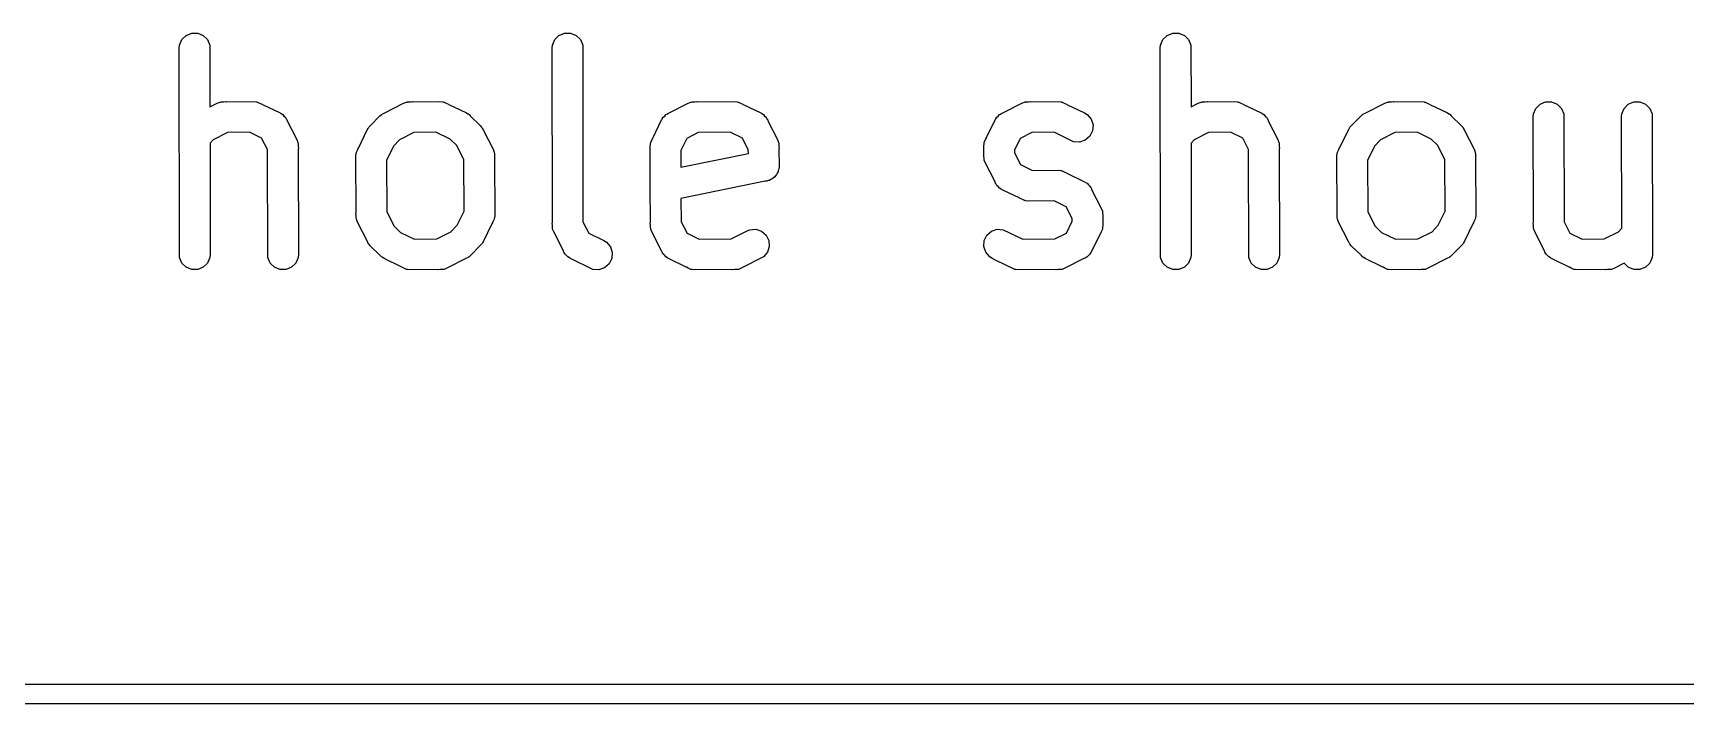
# Model space of a CAD drawing. Extents: x 458 to 823, y -223 to -121.
# Drawn here: x 519.22 to 527.24, y -124.05 to -120.8 of the extents above; entities that cross this region are included whole.
import ezdxf

# ---------------------------------------------------------------- set-up
doc = ezdxf.new("R2010")
doc.units = 0
doc.layers.add('BLACK', color=7, linetype='CONTINUOUS')

msp = doc.modelspace()

# ---------------------------------------------------------------- linework, layer by layer
at = {"layer": 'BLACK', "linetype": 'CONTINUOUS'}
for p, q in [((519.941086, -120.828151), (519.961778, -120.807459)), ((519.961778, -120.807459), (519.988814, -120.79626)), ((519.988814, -120.79626), (520.018078, -120.79626)), ((520.018078, -120.79626), (520.045114, -120.807459)), ((520.045114, -120.807459), (520.065806, -120.828151)), ((521.75061, -120.828151), (521.771302, -120.807459)), ((521.771302, -120.807459), (521.798338, -120.79626)), ((521.798338, -120.79626), (521.827602, -120.79626)), ((521.827602, -120.79626), (521.854638, -120.807459)), ((521.854638, -120.807459), (521.87533, -120.828151)), ((524.702992, -120.828151), (524.723684, -120.807459)), ((524.723684, -120.807459), (524.75072, -120.79626)), ((524.75072, -120.79626), (524.779984, -120.79626)), ((524.779984, -120.79626), (524.80702, -120.807459)), ((524.80702, -120.807459), (524.827712, -120.828151)), ((519.928446, -120.869819), (519.929887, -120.855187)), ((519.929887, -121.884451), (519.928446, -120.869819)), ((519.929887, -120.855187), (519.941086, -120.828151)), ((520.065806, -120.828151), (520.077005, -120.855187)), ((520.077005, -120.855187), (520.077429, -121.154264)), ((521.73797, -120.869819), (521.739411, -120.855187)), ((521.739367, -121.715155), (521.73797, -120.869819)), ((521.739411, -120.855187), (521.75061, -120.828151)), ((521.87533, -120.828151), (521.886529, -120.855187)), ((521.886529, -120.855187), (521.887944, -121.711512)), ((524.690352, -120.869819), (524.691793, -120.855187)), ((524.691793, -121.884451), (524.690352, -120.869819)), ((524.691793, -120.855187), (524.702992, -120.828151)), ((524.827712, -120.828151), (524.838911, -120.855187)), ((524.838911, -120.855187), (524.839335, -121.154264)), ((520.077429, -121.154264), (520.112762, -121.13607)), ((520.112762, -121.13607), (520.126493, -121.130815)), ((520.126493, -121.130815), (520.129182, -121.130623)), ((520.129182, -121.130623), (520.131671, -121.129593)), ((520.131671, -121.129593), (520.145468, -121.129466)), ((520.145468, -121.129466), (520.155683, -121.128741)), ((520.155683, -121.128741), (520.157529, -121.129356)), ((520.157529, -121.129356), (520.28916, -121.128152)), ((520.28916, -121.128152), (520.303792, -121.129593)), ((520.303792, -121.129593), (520.306281, -121.130624)), ((520.306281, -121.130624), (520.308969, -121.130815)), ((520.308969, -121.130815), (520.321962, -121.137119)), ((520.321962, -121.137119), (520.330828, -121.140792)), ((520.330828, -121.140792), (520.33205, -121.142014)), ((520.33205, -121.142014), (520.417939, -121.183689)), ((520.922969, -121.184761), (521.017524, -121.13607)), ((521.017524, -121.13607), (521.031255, -121.130815)), ((521.031255, -121.130815), (521.033944, -121.130623)), ((521.033944, -121.130623), (521.036433, -121.129593)), ((521.036433, -121.129593), (521.05023, -121.129466)), ((521.05023, -121.129466), (521.060445, -121.128741)), ((521.060445, -121.128741), (521.062291, -121.129356)), ((521.062291, -121.129356), (521.193922, -121.128152)), ((521.193922, -121.128152), (521.208554, -121.129593)), ((521.208554, -121.129593), (521.211043, -121.130624)), ((521.211043, -121.130624), (521.213731, -121.130815)), ((521.213731, -121.130815), (521.226724, -121.137119)), ((521.226724, -121.137119), (521.23559, -121.140792)), ((521.23559, -121.140792), (521.236812, -121.142014)), ((521.236812, -121.142014), (521.322701, -121.183689)), ((522.307092, -121.183129), (522.398477, -121.13607)), ((522.398477, -121.13607), (522.412208, -121.130815)), ((522.412208, -121.130815), (522.414897, -121.130623)), ((522.414897, -121.130623), (522.417386, -121.129593)), ((522.417386, -121.129593), (522.430725, -121.129499)), ((522.430725, -121.129499), (522.441398, -121.128741)), ((522.441398, -121.128741), (522.443405, -121.12941)), ((522.443405, -121.12941), (522.622494, -121.128152)), ((522.622494, -121.128152), (522.637126, -121.129593)), ((522.637126, -121.129593), (522.639615, -121.130624)), ((522.639615, -121.130624), (522.642303, -121.130815)), ((522.642303, -121.130815), (522.655296, -121.137119)), ((522.655296, -121.137119), (522.664162, -121.140792)), ((522.664162, -121.140792), (522.665384, -121.142014)), ((522.665384, -121.142014), (522.751273, -121.183689)), ((523.92614, -121.183129), (524.017525, -121.13607)), ((524.017525, -121.13607), (524.031256, -121.130815)), ((524.031256, -121.130815), (524.033945, -121.130623)), ((524.033945, -121.130623), (524.036434, -121.129593)), ((524.036434, -121.129593), (524.050231, -121.129466)), ((524.050231, -121.129466), (524.060446, -121.128741)), ((524.060446, -121.128741), (524.062292, -121.129356)), ((524.062292, -121.129356), (524.193923, -121.128152)), ((524.193923, -121.128152), (524.208555, -121.129593)), ((524.208555, -121.129593), (524.211044, -121.130624)), ((524.211044, -121.130624), (524.213732, -121.130815)), ((524.213732, -121.130815), (524.226725, -121.137119)), ((524.226725, -121.137119), (524.235591, -121.140792)), ((524.235591, -121.140792), (524.236813, -121.142014)), ((524.236813, -121.142014), (524.322702, -121.183689)), ((524.839335, -121.154264), (524.874668, -121.13607)), ((524.874668, -121.13607), (524.888399, -121.130815)), ((524.888399, -121.130815), (524.891088, -121.130623)), ((524.891088, -121.130623), (524.893577, -121.129593)), ((524.893577, -121.129593), (524.907374, -121.129466)), ((524.907374, -121.129466), (524.917589, -121.128741)), ((524.917589, -121.128741), (524.919435, -121.129356)), ((524.919435, -121.129356), (525.051066, -121.128152)), ((525.051066, -121.128152), (525.065698, -121.129593)), ((525.065698, -121.129593), (525.068187, -121.130624)), ((525.068187, -121.130624), (525.070875, -121.130815)), ((525.070875, -121.130815), (525.083868, -121.137119)), ((525.083868, -121.137119), (525.092734, -121.140792)), ((525.092734, -121.140792), (525.093956, -121.142014)), ((525.093956, -121.142014), (525.179845, -121.183689)), ((525.684875, -121.184761), (525.77943, -121.13607)), ((525.77943, -121.13607), (525.793161, -121.130815)), ((525.793161, -121.130815), (525.79585, -121.130623)), ((525.79585, -121.130623), (525.798339, -121.129593)), ((525.798339, -121.129593), (525.812136, -121.129466)), ((525.812136, -121.129466), (525.822351, -121.128741)), ((525.822351, -121.128741), (525.824197, -121.129356)), ((525.824197, -121.129356), (525.955828, -121.128152)), ((525.955828, -121.128152), (525.97046, -121.129593)), ((525.97046, -121.129593), (525.972949, -121.130624)), ((525.972949, -121.130624), (525.975637, -121.130815)), ((525.975637, -121.130815), (525.98863, -121.137119)), ((525.98863, -121.137119), (525.997496, -121.140792)), ((525.997496, -121.140792), (525.998718, -121.142014)), ((525.998718, -121.142014), (526.084607, -121.183689)), ((526.512516, -121.161484), (526.533208, -121.140792)), ((526.533208, -121.140792), (526.560244, -121.129593)), ((526.560244, -121.129593), (526.589508, -121.129593)), ((526.589508, -121.129593), (526.616544, -121.140792)), ((526.616544, -121.140792), (526.637236, -121.161484)), ((526.941087, -121.161484), (526.961779, -121.140792)), ((526.961779, -121.140792), (526.988815, -121.129593)), ((526.988815, -121.129593), (527.018079, -121.129593)), ((527.018079, -121.129593), (527.045115, -121.140792)), ((527.045115, -121.140792), (527.065807, -121.161484)), ((520.417939, -121.183689), (520.420386, -121.185229)), ((520.420386, -121.185229), (520.42154, -121.185614)), ((520.42154, -121.185614), (520.422976, -121.186859)), ((520.422976, -121.186859), (520.430382, -121.191521)), ((520.430382, -121.191521), (520.436543, -121.198625)), ((520.436543, -121.198625), (520.443648, -121.204787)), ((520.443648, -121.204787), (520.446222, -121.209786)), ((520.446222, -121.209786), (520.449555, -121.213629)), ((520.449555, -121.213629), (520.452039, -121.221083)), ((520.452039, -121.221083), (520.499099, -121.312468)), ((520.855452, -121.246773), (520.902794, -121.197738)), ((520.902794, -121.197738), (520.908543, -121.193019)), ((520.908543, -121.193019), (520.909843, -121.191521)), ((520.909843, -121.191521), (520.911256, -121.190793)), ((520.911256, -121.190793), (520.914159, -121.188411)), ((520.914159, -121.188411), (520.922969, -121.184761)), ((521.322701, -121.183689), (521.329, -121.187653)), ((521.329, -121.187653), (521.330828, -121.188411)), ((521.330828, -121.188411), (521.331998, -121.189541)), ((521.331998, -121.189541), (521.335144, -121.191521)), ((521.335144, -121.191521), (521.340776, -121.198015)), ((521.340776, -121.198015), (521.389812, -121.245357)), ((522.228023, -121.303118), (522.269698, -121.21723)), ((522.269698, -121.21723), (522.271238, -121.214782)), ((522.271238, -121.214782), (522.271623, -121.213629)), ((522.271623, -121.213629), (522.272868, -121.212192)), ((522.272868, -121.212192), (522.27753, -121.204787)), ((522.27753, -121.204787), (522.284634, -121.198625)), ((522.284634, -121.198625), (522.290796, -121.191521)), ((522.290796, -121.191521), (522.295795, -121.188946)), ((522.295795, -121.188946), (522.299638, -121.185614)), ((522.299638, -121.185614), (522.307092, -121.183129)), ((522.751273, -121.183689), (522.75372, -121.185229)), ((522.75372, -121.185229), (522.754874, -121.185614)), ((522.754874, -121.185614), (522.75631, -121.186859)), ((522.75631, -121.186859), (522.763716, -121.191521)), ((522.763716, -121.191521), (522.769877, -121.198625)), ((522.769877, -121.198625), (522.776982, -121.204787)), ((522.776982, -121.204787), (522.779556, -121.209786)), ((522.779556, -121.209786), (522.782889, -121.213629)), ((522.782889, -121.213629), (522.785373, -121.221083)), ((522.785373, -121.221083), (522.832433, -121.312468)), ((523.847071, -121.303118), (523.888746, -121.21723)), ((523.888746, -121.21723), (523.890286, -121.214782)), ((523.890286, -121.214782), (523.890671, -121.213629)), ((523.890671, -121.213629), (523.891916, -121.212192)), ((523.891916, -121.212192), (523.896578, -121.204787)), ((523.896578, -121.204787), (523.903682, -121.198625)), ((523.903682, -121.198625), (523.909844, -121.191521)), ((523.909844, -121.191521), (523.914843, -121.188946)), ((523.914843, -121.188946), (523.918686, -121.185614)), ((523.918686, -121.185614), (523.92614, -121.183129)), ((524.322702, -121.183689), (524.335145, -121.191521)), ((524.335145, -121.191521), (524.354318, -121.213629)), ((524.354318, -121.213629), (524.363572, -121.24139)), ((525.179845, -121.183689), (525.182292, -121.185229)), ((525.182292, -121.185229), (525.183446, -121.185614)), ((525.183446, -121.185614), (525.184882, -121.186859)), ((525.184882, -121.186859), (525.192288, -121.191521)), ((525.192288, -121.191521), (525.198449, -121.198625)), ((525.198449, -121.198625), (525.205554, -121.204787)), ((525.205554, -121.204787), (525.208128, -121.209786)), ((525.208128, -121.209786), (525.211461, -121.213629)), ((525.211461, -121.213629), (525.213945, -121.221083)), ((525.213945, -121.221083), (525.261005, -121.312468)), ((525.617358, -121.246773), (525.6647, -121.197738)), ((525.6647, -121.197738), (525.670449, -121.193019)), ((525.670449, -121.193019), (525.671749, -121.191521)), ((525.671749, -121.191521), (525.673162, -121.190793)), ((525.673162, -121.190793), (525.676065, -121.188411)), ((525.676065, -121.188411), (525.684875, -121.184761)), ((526.084607, -121.183689), (526.090906, -121.187653)), ((526.090906, -121.187653), (526.092734, -121.188411)), ((526.092734, -121.188411), (526.093904, -121.189541)), ((526.093904, -121.189541), (526.09705, -121.191521)), ((526.09705, -121.191521), (526.102682, -121.198015)), ((526.102682, -121.198015), (526.151718, -121.245357)), ((526.499876, -121.203152), (526.501317, -121.18852)), ((526.501246, -121.715235), (526.499876, -121.203152)), ((526.501317, -121.18852), (526.512516, -121.161484)), ((526.637236, -121.161484), (526.648435, -121.18852)), ((526.648435, -121.18852), (526.649834, -121.711481)), ((526.928447, -121.203152), (526.929888, -121.18852)), ((526.929589, -121.743117), (526.928447, -121.203152)), ((526.929888, -121.18852), (526.941087, -121.161484)), ((527.065807, -121.161484), (527.077006, -121.18852)), ((527.077006, -121.18852), (527.078447, -121.869819)), ((520.16198, -121.278008), (520.093123, -121.313466)), ((520.269612, -121.277023), (520.16198, -121.278008)), ((520.328202, -121.305453), (520.269612, -121.277023)), ((520.799451, -121.350737), (520.841126, -121.264849)), ((520.841126, -121.264849), (520.84509, -121.258549)), ((520.84509, -121.258549), (520.845848, -121.256722)), ((520.845848, -121.256722), (520.846978, -121.255551)), ((520.846978, -121.255551), (520.848958, -121.252406)), ((520.848958, -121.252406), (520.855452, -121.246773)), ((521.066742, -121.278008), (520.997885, -121.313466)), ((521.174374, -121.277023), (521.066742, -121.278008)), ((521.242756, -121.310204), (521.174374, -121.277023)), ((521.389812, -121.245357), (521.39453, -121.251106)), ((521.39453, -121.251106), (521.396029, -121.252406)), ((521.396029, -121.252406), (521.396756, -121.253819)), ((521.396756, -121.253819), (521.399139, -121.256722)), ((521.399139, -121.256722), (521.402788, -121.265532)), ((521.402788, -121.265532), (521.45148, -121.360087)), ((522.226801, -121.304341), (522.228023, -121.303118)), ((522.447629, -121.278042), (522.391462, -121.306966)), ((522.602798, -121.276952), (522.447629, -121.278042)), ((522.661536, -121.305453), (522.602798, -121.276952)), ((523.845849, -121.304341), (523.847071, -121.303118)), ((524.066743, -121.278008), (524.01051, -121.306966)), ((524.174375, -121.277023), (524.066743, -121.278008)), ((524.269351, -121.323108), (524.174375, -121.277023)), ((524.34841, -121.296755), (524.326303, -121.315928)), ((524.361498, -121.27058), (524.34841, -121.296755)), ((524.363572, -121.24139), (524.361498, -121.27058)), ((524.923886, -121.278008), (524.855029, -121.313466)), ((525.031518, -121.277023), (524.923886, -121.278008)), ((525.090108, -121.305453), (525.031518, -121.277023)), ((525.561357, -121.350737), (525.603032, -121.264849)), ((525.603032, -121.264849), (525.606996, -121.258549)), ((525.606996, -121.258549), (525.607754, -121.256722)), ((525.607754, -121.256722), (525.608884, -121.255551)), ((525.608884, -121.255551), (525.610864, -121.252406)), ((525.610864, -121.252406), (525.617358, -121.246773)), ((525.828648, -121.278008), (525.759791, -121.313466)), ((525.93628, -121.277023), (525.828648, -121.278008)), ((526.004662, -121.310204), (525.93628, -121.277023)), ((526.151718, -121.245357), (526.156436, -121.251106)), ((526.156436, -121.251106), (526.157935, -121.252406)), ((526.157935, -121.252406), (526.158662, -121.253819)), ((526.158662, -121.253819), (526.161045, -121.256722)), ((526.161045, -121.256722), (526.164694, -121.265532)), ((526.164694, -121.265532), (526.213386, -121.360087)), ((520.093123, -121.313466), (520.077678, -121.329464)), ((520.077678, -121.329464), (520.078446, -121.869819)), ((520.357058, -121.361488), (520.328202, -121.305453)), ((520.358458, -121.884451), (520.357058, -121.361488)), ((520.499099, -121.312468), (520.504354, -121.326199)), ((520.504354, -121.326199), (520.504545, -121.328888)), ((520.504545, -121.328888), (520.505576, -121.331377)), ((520.505576, -121.331377), (520.505609, -121.343868)), ((520.505609, -121.343868), (520.506428, -121.355389)), ((520.506428, -121.355389), (520.505646, -121.357733)), ((520.505646, -121.357733), (520.507017, -121.869819)), ((520.785589, -121.393628), (520.78703, -121.378996)), ((520.78703, -121.378996), (520.788061, -121.376506)), ((520.788061, -121.376506), (520.788252, -121.373819)), ((520.788252, -121.373819), (520.794556, -121.360825)), ((520.794556, -121.360825), (520.798229, -121.35196)), ((520.798229, -121.35196), (520.799451, -121.350737)), ((520.967641, -121.344793), (520.934313, -121.413479)), ((520.997885, -121.313466), (520.967641, -121.344793)), ((521.274083, -121.340448), (521.242756, -121.310204)), ((521.309472, -121.409171), (521.274083, -121.340448)), ((521.45148, -121.360087), (521.456735, -121.373818)), ((521.456735, -121.373818), (521.456926, -121.376507)), ((521.456926, -121.376507), (521.457957, -121.378996)), ((521.457957, -121.378996), (521.458018, -121.391887)), ((522.214161, -121.346009), (522.215602, -121.331377)), ((522.214842, -121.533117), (522.214161, -121.346009)), ((522.215602, -121.331377), (522.216633, -121.328887)), ((522.216633, -121.328887), (522.216824, -121.3262)), ((522.216824, -121.3262), (522.223128, -121.313206)), ((522.223128, -121.313206), (522.226801, -121.304341)), ((522.391462, -121.306966), (522.362845, -121.365941)), ((522.362845, -121.365941), (522.363138, -121.446365)), ((522.363138, -121.446365), (522.690794, -121.379852)), ((522.690558, -121.36181), (522.661536, -121.305453)), ((522.690794, -121.379852), (522.690558, -121.36181)), ((522.832433, -121.312468), (522.837688, -121.326199)), ((522.837688, -121.326199), (522.837879, -121.328888)), ((522.837879, -121.328888), (522.83891, -121.331377)), ((522.83891, -121.331377), (522.839103, -121.346118)), ((522.839103, -121.346118), (522.839762, -121.355389)), ((522.839762, -121.355389), (522.839245, -121.356939)), ((522.839245, -121.356939), (522.840349, -121.441163)), ((523.833209, -121.346009), (523.83465, -121.331377)), ((523.834074, -121.383416), (523.833209, -121.346009)), ((523.833798, -121.384247), (523.834074, -121.383416)), ((523.83465, -121.331377), (523.835681, -121.328887)), ((523.835681, -121.328887), (523.835872, -121.3262)), ((523.835872, -121.3262), (523.842176, -121.313206)), ((523.842176, -121.313206), (523.845849, -121.304341)), ((524.01051, -121.306966), (523.982537, -121.364615)), ((523.982537, -121.364615), (523.982835, -121.377504)), ((523.982835, -121.377504), (524.012023, -121.434184)), ((524.298541, -121.325182), (524.269351, -121.323108)), ((524.326303, -121.315928), (524.298541, -121.325182)), ((524.855029, -121.313466), (524.839584, -121.329464)), ((524.839584, -121.329464), (524.840352, -121.869819)), ((525.118964, -121.361488), (525.090108, -121.305453)), ((525.120364, -121.884451), (525.118964, -121.361488)), ((525.261005, -121.312468), (525.26626, -121.326199)), ((525.26626, -121.326199), (525.266451, -121.328888)), ((525.266451, -121.328888), (525.267482, -121.331377)), ((525.267482, -121.331377), (525.267515, -121.343868)), ((525.267515, -121.343868), (525.268334, -121.355389)), ((525.268334, -121.355389), (525.267552, -121.357733)), ((525.267552, -121.357733), (525.268923, -121.869819)), ((525.547495, -121.393628), (525.548936, -121.378996)), ((525.548936, -121.378996), (525.549967, -121.376506)), ((525.549967, -121.376506), (525.550158, -121.373819)), ((525.550158, -121.373819), (525.556462, -121.360825)), ((525.556462, -121.360825), (525.560135, -121.35196)), ((525.560135, -121.35196), (525.561357, -121.350737)), ((525.729547, -121.344793), (525.696219, -121.413479)), ((525.759791, -121.313466), (525.729547, -121.344793)), ((526.035989, -121.340448), (526.004662, -121.310204)), ((526.071378, -121.409171), (526.035989, -121.340448)), ((526.213386, -121.360087), (526.218641, -121.373818)), ((526.218641, -121.373818), (526.218832, -121.376507)), ((526.218832, -121.376507), (526.219863, -121.378996)), ((526.219863, -121.378996), (526.219924, -121.391887)), ((520.786904, -121.667782), (520.785589, -121.393628)), ((520.934313, -121.413479), (520.935514, -121.663798)), ((521.310673, -121.65949), (521.309472, -121.409171)), ((521.458018, -121.391887), (521.458809, -121.403008)), ((521.458809, -121.403008), (521.458082, -121.405187)), ((521.458082, -121.405187), (521.459398, -121.679342)), ((522.836096, -121.46267), (522.834671, -121.469876)), ((522.83891, -121.455879), (522.836096, -121.46267)), ((522.840351, -121.441247), (522.83891, -121.455879)), ((522.840349, -121.441163), (522.840351, -121.441169)), ((522.840351, -121.441169), (522.84035, -121.441173)), ((522.84035, -121.441173), (522.840351, -121.441247)), ((523.834237, -121.390429), (523.833798, -121.384247)), ((523.83465, -121.40826), (523.834237, -121.390429)), ((523.835681, -121.410749), (523.83465, -121.40826)), ((523.835872, -121.413437), (523.835681, -121.410749)), ((523.841127, -121.427169), (523.835872, -121.413437)), ((523.888186, -121.518553), (523.841127, -121.427169)), ((524.012023, -121.434184), (524.070613, -121.462613)), ((524.070613, -121.462613), (524.193923, -121.461485)), ((524.193923, -121.461485), (524.208555, -121.462926)), ((524.208555, -121.462926), (524.211044, -121.463957)), ((525.54881, -121.667782), (525.547495, -121.393628)), ((525.696219, -121.413479), (525.69742, -121.663798)), ((526.072579, -121.65949), (526.071378, -121.409171)), ((526.219924, -121.391887), (526.220715, -121.403008)), ((526.220715, -121.403008), (526.219988, -121.405187)), ((526.219988, -121.405187), (526.221304, -121.679342)), ((522.214161, -121.536563), (522.214842, -121.533117)), ((522.214868, -121.540098), (522.214161, -121.536563)), ((522.215506, -121.715311), (522.214868, -121.540098)), ((522.772952, -121.514806), (522.36369, -121.597885)), ((522.779983, -121.514806), (522.772952, -121.514806)), ((522.786739, -121.512007), (522.779983, -121.514806)), ((522.794125, -121.510508), (522.786739, -121.512007)), ((522.80023, -121.506419), (522.794125, -121.510508)), ((522.807019, -121.503607), (522.80023, -121.506419)), ((522.812271, -121.498354), (522.807019, -121.503607)), ((522.818439, -121.494224), (522.812271, -121.498354)), ((522.822513, -121.488113), (522.818439, -121.494224)), ((522.827711, -121.482915), (522.822513, -121.488113)), ((522.830554, -121.476051), (522.827711, -121.482915)), ((522.834671, -121.469876), (522.830554, -121.476051)), ((523.890671, -121.526008), (523.888186, -121.518553)), ((523.894003, -121.52985), (523.890671, -121.526008)), ((523.896578, -121.53485), (523.894003, -121.52985)), ((523.903682, -121.541011), (523.896578, -121.53485)), ((523.909844, -121.548116), (523.903682, -121.541011)), ((524.211044, -121.463957), (524.213732, -121.464148)), ((524.213732, -121.464148), (524.226725, -121.470452)), ((524.226725, -121.470452), (524.235591, -121.474125)), ((524.235591, -121.474125), (524.236813, -121.475347)), ((524.236813, -121.475347), (524.322702, -121.517022)), ((524.322702, -121.517022), (524.325149, -121.518562)), ((524.325149, -121.518562), (524.326303, -121.518947)), ((524.326303, -121.518947), (524.327739, -121.520192)), ((524.327739, -121.520192), (524.335145, -121.524854)), ((524.335145, -121.524854), (524.341306, -121.531958)), ((524.341306, -121.531958), (524.348411, -121.53812)), ((524.348411, -121.53812), (524.350985, -121.543119)), ((524.350985, -121.543119), (524.354318, -121.546962)), ((522.36369, -121.597885), (522.364104, -121.711452)), ((523.917249, -121.552777), (523.909844, -121.548116)), ((523.918686, -121.554023), (523.917249, -121.552777)), ((523.919839, -121.554407), (523.918686, -121.554023)), ((523.922287, -121.555948), (523.919839, -121.554407)), ((524.008176, -121.597623), (523.922287, -121.555948)), ((524.009398, -121.598845), (524.008176, -121.597623)), ((524.018257, -121.602514), (524.009398, -121.598845)), ((524.031256, -121.608822), (524.018257, -121.602514)), ((524.033945, -121.609013), (524.031256, -121.608822)), ((524.036434, -121.610044), (524.033945, -121.609013)), ((524.051066, -121.611485), (524.036434, -121.610044)), ((524.174375, -121.610356), (524.051066, -121.611485)), ((524.232965, -121.638786), (524.174375, -121.610356)), ((524.354318, -121.546962), (524.356802, -121.554416)), ((524.356802, -121.554416), (524.403862, -121.645801)), ((520.786178, -121.669961), (520.786904, -121.667782)), ((520.786968, -121.681081), (520.786178, -121.669961)), ((520.78703, -121.693974), (520.786968, -121.681081)), ((520.788061, -121.696463), (520.78703, -121.693974)), ((520.788252, -121.699151), (520.788061, -121.696463)), ((520.793507, -121.712883), (520.788252, -121.699151)), ((520.935514, -121.663798), (520.970904, -121.732521)), ((521.277346, -121.728175), (521.310673, -121.65949)), ((521.456735, -121.699152), (521.450427, -121.71215)), ((521.456926, -121.696462), (521.456735, -121.699152)), ((521.457957, -121.693974), (521.456926, -121.696462)), ((521.459398, -121.679342), (521.457957, -121.693974)), ((524.262153, -121.695465), (524.232965, -121.638786)), ((524.262451, -121.708354), (524.262153, -121.695465)), ((524.403862, -121.645801), (524.409117, -121.659532)), ((524.409117, -121.659532), (524.409308, -121.662221)), ((524.409308, -121.662221), (524.410339, -121.66471)), ((524.410339, -121.66471), (524.410751, -121.682539)), ((524.410751, -121.682539), (524.411191, -121.688722)), ((524.411191, -121.688722), (524.410914, -121.689552)), ((524.410914, -121.689552), (524.41178, -121.726961)), ((525.548084, -121.669961), (525.54881, -121.667782)), ((525.548874, -121.681081), (525.548084, -121.669961)), ((525.548936, -121.693974), (525.548874, -121.681081)), ((525.549967, -121.696463), (525.548936, -121.693974)), ((525.550158, -121.699151), (525.549967, -121.696463)), ((525.555413, -121.712883), (525.550158, -121.699151)), ((525.69742, -121.663798), (525.73281, -121.732521)), ((526.039252, -121.728175), (526.072579, -121.65949)), ((526.218641, -121.699152), (526.212333, -121.71215)), ((526.218832, -121.696462), (526.218641, -121.699152)), ((526.219863, -121.693974), (526.218832, -121.696462)), ((526.221304, -121.679342), (526.219863, -121.693974)), ((520.842197, -121.807435), (520.793507, -121.712883)), ((520.970904, -121.732521), (521.002231, -121.762767)), ((521.002231, -121.762767), (521.070612, -121.795947)), ((521.178244, -121.794962), (521.2471, -121.759504)), ((521.2471, -121.759504), (521.277346, -121.728175)), ((521.445536, -121.722231), (521.403861, -121.808121)), ((521.446758, -121.72101), (521.445536, -121.722231)), ((521.450427, -121.71215), (521.446758, -121.72101)), ((521.738559, -121.71758), (521.739367, -121.715155)), ((521.73939, -121.729284), (521.738559, -121.71758)), ((521.739411, -121.741593), (521.73939, -121.729284)), ((521.740442, -121.744082), (521.739411, -121.741593)), ((521.740633, -121.74677), (521.740442, -121.744082)), ((521.745888, -121.760502), (521.740633, -121.74677)), ((521.792946, -121.851885), (521.745888, -121.760502)), ((521.887944, -121.711512), (521.916784, -121.767518)), ((521.916784, -121.767518), (521.989368, -121.802737)), ((522.21475, -121.71758), (522.215506, -121.715311)), ((522.215555, -121.728921), (522.21475, -121.71758)), ((522.215602, -121.741593), (522.215555, -121.728921)), ((522.216633, -121.744082), (522.215602, -121.741593)), ((522.216824, -121.74677), (522.216633, -121.744082)), ((522.222079, -121.760502), (522.216824, -121.74677)), ((522.269137, -121.851885), (522.222079, -121.760502)), ((522.364104, -121.711452), (522.392975, -121.767518)), ((522.392975, -121.767518), (522.451713, -121.796018)), ((522.606882, -121.794928), (522.684191, -121.755118)), ((522.684191, -121.755118), (522.697922, -121.749863)), ((522.697922, -121.749863), (522.727112, -121.747789)), ((522.727112, -121.747789), (522.754874, -121.757043)), ((522.754874, -121.757043), (522.776981, -121.776216)), ((522.776981, -121.776216), (522.790069, -121.802391)), ((523.835872, -121.802391), (523.848959, -121.776216)), ((523.848959, -121.776216), (523.871067, -121.757043)), ((523.871067, -121.757043), (523.898828, -121.747789)), ((523.898828, -121.747789), (523.928018, -121.749863)), ((523.928018, -121.749863), (524.023142, -121.796018)), ((524.178311, -121.794928), (524.234479, -121.766004)), ((524.234479, -121.766004), (524.262451, -121.708354)), ((524.397917, -121.769851), (524.356243, -121.855741)), ((524.39914, -121.768629), (524.397917, -121.769851)), ((524.402811, -121.759764), (524.39914, -121.768629)), ((524.409117, -121.74677), (524.402811, -121.759764)), ((524.409307, -121.744082), (524.409117, -121.74677)), ((524.410339, -121.741593), (524.409307, -121.744082)), ((524.41178, -121.726961), (524.410339, -121.741593)), ((525.604103, -121.807435), (525.555413, -121.712883)), ((525.73281, -121.732521), (525.764137, -121.762767)), ((525.764137, -121.762767), (525.832518, -121.795947)), ((525.94015, -121.794962), (526.009006, -121.759504)), ((526.009006, -121.759504), (526.039252, -121.728175)), ((526.207442, -121.722231), (526.165767, -121.808121)), ((526.208664, -121.72101), (526.207442, -121.722231)), ((526.212333, -121.71215), (526.208664, -121.72101)), ((526.500465, -121.71758), (526.501246, -121.715235)), ((526.501283, -121.7291), (526.500465, -121.71758)), ((526.501317, -121.741593), (526.501283, -121.7291)), ((526.502348, -121.744082), (526.501317, -121.741593)), ((526.502539, -121.74677), (526.502348, -121.744082)), ((526.507794, -121.760502), (526.502539, -121.74677)), ((526.554852, -121.851885), (526.507794, -121.760502)), ((526.649834, -121.711481), (526.67869, -121.767518)), ((526.67869, -121.767518), (526.73728, -121.795947)), ((526.844912, -121.794962), (526.913768, -121.759504)), ((526.913768, -121.759504), (526.929589, -121.743117)), ((520.845847, -121.816247), (520.842197, -121.807435)), ((520.84823, -121.819151), (520.845847, -121.816247)), ((520.848958, -121.820564), (520.84823, -121.819151)), ((520.850456, -121.821863), (520.848958, -121.820564)), ((520.855174, -121.827612), (520.850456, -121.821863)), ((520.904209, -121.874953), (520.855174, -121.827612)), ((521.070612, -121.795947), (521.178244, -121.794962)), ((521.389535, -121.826195), (521.342194, -121.875232)), ((521.396029, -121.820564), (521.389535, -121.826195)), ((521.398008, -121.817418), (521.396029, -121.820564)), ((521.39914, -121.816247), (521.398008, -121.817418)), ((521.399897, -121.814417), (521.39914, -121.816247)), ((521.403861, -121.808121), (521.399897, -121.814417)), ((521.795432, -121.859342), (521.792946, -121.851885)), ((521.798765, -121.863186), (521.795432, -121.859342)), ((521.801339, -121.868183), (521.798765, -121.863186)), ((521.989368, -121.802737), (522.001811, -121.810569)), ((522.001811, -121.810569), (522.020984, -121.832677)), ((522.020984, -121.832677), (522.030238, -121.860438)), ((522.030238, -121.860438), (522.028164, -121.889628)), ((522.271623, -121.859342), (522.269137, -121.851885)), ((522.274956, -121.863186), (522.271623, -121.859342)), ((522.27753, -121.868183), (522.274956, -121.863186)), ((522.451713, -121.796018), (522.606882, -121.794928)), ((522.782889, -121.859342), (522.763716, -121.88145)), ((522.792143, -121.831581), (522.782889, -121.859342)), ((522.790069, -121.802391), (522.792143, -121.831581)), ((523.833798, -121.831581), (523.835872, -121.802391)), ((523.843052, -121.859342), (523.833798, -121.831581)), ((523.862225, -121.88145), (523.843052, -121.859342)), ((524.023142, -121.796018), (524.178311, -121.794928)), ((524.353072, -121.860778), (524.348411, -121.868184)), ((524.354318, -121.859342), (524.353072, -121.860778)), ((524.354702, -121.858188), (524.354318, -121.859342)), ((524.356243, -121.855741), (524.354702, -121.858188)), ((525.607753, -121.816247), (525.604103, -121.807435)), ((525.610136, -121.819151), (525.607753, -121.816247)), ((525.610864, -121.820564), (525.610136, -121.819151)), ((525.612362, -121.821863), (525.610864, -121.820564)), ((525.61708, -121.827612), (525.612362, -121.821863)), ((525.666115, -121.874953), (525.61708, -121.827612)), ((525.832518, -121.795947), (525.94015, -121.794962)), ((526.151441, -121.826195), (526.1041, -121.875232)), ((526.157935, -121.820564), (526.151441, -121.826195)), ((526.159914, -121.817418), (526.157935, -121.820564)), ((526.161046, -121.816247), (526.159914, -121.817418)), ((526.161803, -121.814417), (526.161046, -121.816247)), ((526.165767, -121.808121), (526.161803, -121.814417)), ((526.557338, -121.859342), (526.554852, -121.851885)), ((526.560671, -121.863186), (526.557338, -121.859342)), ((526.563245, -121.868183), (526.560671, -121.863186)), ((526.73728, -121.795947), (526.844912, -121.794962)), ((519.941086, -121.911487), (519.929887, -121.884451)), ((519.961778, -121.932179), (519.941086, -121.911487)), ((519.988814, -121.943378), (519.961778, -121.932179)), ((520.018078, -121.943378), (519.988814, -121.943378)), ((520.045114, -121.932179), (520.018078, -121.943378)), ((520.065806, -121.911487), (520.045114, -121.932179)), ((520.077005, -121.884451), (520.065806, -121.911487)), ((520.078446, -121.869819), (520.077005, -121.884451)), ((520.369657, -121.911487), (520.358458, -121.884451)), ((520.390349, -121.932179), (520.369657, -121.911487)), ((520.417385, -121.943378), (520.390349, -121.932179)), ((520.446649, -121.943378), (520.417385, -121.943378)), ((520.473685, -121.932179), (520.446649, -121.943378)), ((520.494377, -121.911487), (520.473685, -121.932179)), ((520.505576, -121.884451), (520.494377, -121.911487)), ((520.507017, -121.869819), (520.505576, -121.884451)), ((520.909843, -121.88145), (520.904209, -121.874953)), ((520.912988, -121.883429), (520.909843, -121.88145)), ((520.914159, -121.88456), (520.912988, -121.883429)), ((520.915986, -121.885317), (520.914159, -121.88456)), ((520.922286, -121.889282), (520.915986, -121.885317)), ((521.008175, -121.930957), (520.922286, -121.889282)), ((521.009397, -121.932179), (521.008175, -121.930957)), ((521.018256, -121.935848), (521.009397, -121.932179)), ((521.031255, -121.942156), (521.018256, -121.935848)), ((521.033944, -121.942347), (521.031255, -121.942156)), ((521.036433, -121.943378), (521.033944, -121.942347)), ((521.051065, -121.944819), (521.036433, -121.943378)), ((521.182694, -121.943614), (521.051065, -121.944819)), ((521.184541, -121.94423), (521.182694, -121.943614)), ((521.194755, -121.943504), (521.184541, -121.94423)), ((521.208554, -121.943378), (521.194755, -121.943504)), ((521.211043, -121.942346), (521.208554, -121.943378)), ((521.213731, -121.942156), (521.211043, -121.942346)), ((521.227463, -121.936901), (521.213731, -121.942156)), ((521.322017, -121.888209), (521.227463, -121.936901)), ((521.330828, -121.88456), (521.322017, -121.888209)), ((521.33373, -121.882177), (521.330828, -121.88456)), ((521.335144, -121.88145), (521.33373, -121.882177)), ((521.336444, -121.87995), (521.335144, -121.88145)), ((521.342194, -121.875232), (521.336444, -121.87995)), ((521.808441, -121.874342), (521.801339, -121.868183)), ((521.814605, -121.88145), (521.808441, -121.874342)), ((521.82201, -121.886111), (521.814605, -121.88145)), ((521.823447, -121.887357), (521.82201, -121.886111)), ((521.8246, -121.887741), (521.823447, -121.887357)), ((521.827048, -121.889282), (521.8246, -121.887741)), ((521.936017, -121.942156), (521.827048, -121.889282)), ((521.965207, -121.94423), (521.936017, -121.942156)), ((521.992969, -121.934976), (521.965207, -121.94423)), ((522.015076, -121.915803), (521.992969, -121.934976)), ((522.028164, -121.889628), (522.015076, -121.915803)), ((522.284632, -121.874342), (522.27753, -121.868183)), ((522.290796, -121.88145), (522.284632, -121.874342)), ((522.298201, -121.886111), (522.290796, -121.88145)), ((522.299638, -121.887357), (522.298201, -121.886111)), ((522.300791, -121.887741), (522.299638, -121.887357)), ((522.303239, -121.889282), (522.300791, -121.887741)), ((522.389128, -121.930957), (522.303239, -121.889282)), ((522.39035, -121.932179), (522.389128, -121.930957)), ((522.399209, -121.935848), (522.39035, -121.932179)), ((522.412208, -121.942156), (522.399209, -121.935848)), ((522.414897, -121.942347), (522.412208, -121.942156)), ((522.417386, -121.943378), (522.414897, -121.942347)), ((522.432018, -121.944819), (522.417386, -121.943378)), ((522.611105, -121.94356), (522.432018, -121.944819)), ((522.613113, -121.94423), (522.611105, -121.94356)), ((522.623785, -121.943471), (522.613113, -121.94423)), ((522.637126, -121.943378), (522.623785, -121.943471)), ((522.639615, -121.942346), (522.637126, -121.943378)), ((522.642303, -121.942156), (522.639615, -121.942346)), ((522.656035, -121.936901), (522.642303, -121.942156)), ((522.763716, -121.88145), (522.656035, -121.936901)), ((523.874668, -121.889282), (523.862225, -121.88145)), ((523.960557, -121.930957), (523.874668, -121.889282)), ((523.961779, -121.932179), (523.960557, -121.930957)), ((523.970638, -121.935848), (523.961779, -121.932179)), ((523.983637, -121.942156), (523.970638, -121.935848)), ((523.986326, -121.942347), (523.983637, -121.942156)), ((523.988815, -121.943378), (523.986326, -121.942347)), ((524.003447, -121.944819), (523.988815, -121.943378)), ((524.182534, -121.94356), (524.003447, -121.944819)), ((524.184542, -121.94423), (524.182534, -121.94356)), ((524.195214, -121.943471), (524.184542, -121.94423)), ((524.208555, -121.943378), (524.195214, -121.943471)), ((524.211044, -121.942346), (524.208555, -121.943378)), ((524.213732, -121.942156), (524.211044, -121.942346)), ((524.227464, -121.936901), (524.213732, -121.942156)), ((524.318848, -121.889841), (524.227464, -121.936901)), ((524.326303, -121.887357), (524.318848, -121.889841)), ((524.330145, -121.884024), (524.326303, -121.887357)), ((524.335145, -121.88145), (524.330145, -121.884024)), ((524.341306, -121.874345), (524.335145, -121.88145)), ((524.348411, -121.868184), (524.341306, -121.874345)), ((524.702992, -121.911487), (524.691793, -121.884451)), ((524.723684, -121.932179), (524.702992, -121.911487)), ((524.75072, -121.943378), (524.723684, -121.932179)), ((524.779984, -121.943378), (524.75072, -121.943378)), ((524.80702, -121.932179), (524.779984, -121.943378)), ((524.827712, -121.911487), (524.80702, -121.932179)), ((524.838911, -121.884451), (524.827712, -121.911487)), ((524.840352, -121.869819), (524.838911, -121.884451)), ((525.131563, -121.911487), (525.120364, -121.884451)), ((525.152255, -121.932179), (525.131563, -121.911487)), ((525.179291, -121.943378), (525.152255, -121.932179)), ((525.208555, -121.943378), (525.179291, -121.943378)), ((525.235591, -121.932179), (525.208555, -121.943378)), ((525.256283, -121.911487), (525.235591, -121.932179)), ((525.267482, -121.884451), (525.256283, -121.911487)), ((525.268923, -121.869819), (525.267482, -121.884451)), ((525.671749, -121.88145), (525.666115, -121.874953)), ((525.674894, -121.883429), (525.671749, -121.88145)), ((525.676065, -121.88456), (525.674894, -121.883429)), ((525.677892, -121.885317), (525.676065, -121.88456)), ((525.684192, -121.889282), (525.677892, -121.885317)), ((525.770081, -121.930957), (525.684192, -121.889282)), ((525.771303, -121.932179), (525.770081, -121.930957)), ((525.780162, -121.935848), (525.771303, -121.932179)), ((525.793161, -121.942156), (525.780162, -121.935848)), ((525.79585, -121.942347), (525.793161, -121.942156)), ((525.798339, -121.943378), (525.79585, -121.942347)), ((525.812971, -121.944819), (525.798339, -121.943378)), ((525.9446, -121.943614), (525.812971, -121.944819)), ((525.946447, -121.94423), (525.9446, -121.943614)), ((525.956661, -121.943504), (525.946447, -121.94423)), ((525.97046, -121.943378), (525.956661, -121.943504)), ((525.972949, -121.942346), (525.97046, -121.943378)), ((525.975637, -121.942156), (525.972949, -121.942346)), ((525.989369, -121.936901), (525.975637, -121.942156)), ((526.083923, -121.888209), (525.989369, -121.936901)), ((526.092734, -121.88456), (526.083923, -121.888209)), ((526.095636, -121.882177), (526.092734, -121.88456)), ((526.09705, -121.88145), (526.095636, -121.882177)), ((526.09835, -121.87995), (526.09705, -121.88145)), ((526.1041, -121.875232), (526.09835, -121.87995)), ((526.570347, -121.874342), (526.563245, -121.868183)), ((526.576511, -121.88145), (526.570347, -121.874342)), ((526.583916, -121.886111), (526.576511, -121.88145)), ((526.585353, -121.887357), (526.583916, -121.886111)), ((526.586506, -121.887741), (526.585353, -121.887357)), ((526.588954, -121.889282), (526.586506, -121.887741)), ((526.674843, -121.930957), (526.588954, -121.889282)), ((526.676065, -121.932179), (526.674843, -121.930957)), ((526.684924, -121.935848), (526.676065, -121.932179)), ((526.697923, -121.942156), (526.684924, -121.935848)), ((526.700612, -121.942347), (526.697923, -121.942156)), ((526.703101, -121.943378), (526.700612, -121.942347)), ((526.717733, -121.944819), (526.703101, -121.943378)), ((526.849362, -121.943614), (526.717733, -121.944819)), ((526.851209, -121.94423), (526.849362, -121.943614)), ((526.861423, -121.943504), (526.851209, -121.94423)), ((526.875222, -121.943378), (526.861423, -121.943504)), ((526.877711, -121.942346), (526.875222, -121.943378)), ((526.880399, -121.942156), (526.877711, -121.942346)), ((526.894131, -121.936901), (526.880399, -121.942156)), ((526.941901, -121.912301), (526.894131, -121.936901)), ((526.961779, -121.932179), (526.941901, -121.912301)), ((526.988815, -121.943378), (526.961779, -121.932179)), ((527.018079, -121.943378), (526.988815, -121.943378)), ((527.045115, -121.932179), (527.018079, -121.943378)), ((527.065807, -121.911487), (527.045115, -121.932179)), ((527.077006, -121.884451), (527.065807, -121.911487)), ((527.078447, -121.869819), (527.077006, -121.884451)), ((510.019131, -123.953805), (823, -123.95)), ((822.950001, -124.046194), (510.046196, -124.049999))]:
    msp.add_line(p, q, dxfattribs=at)

doc.saveas('drawing.dxf')
